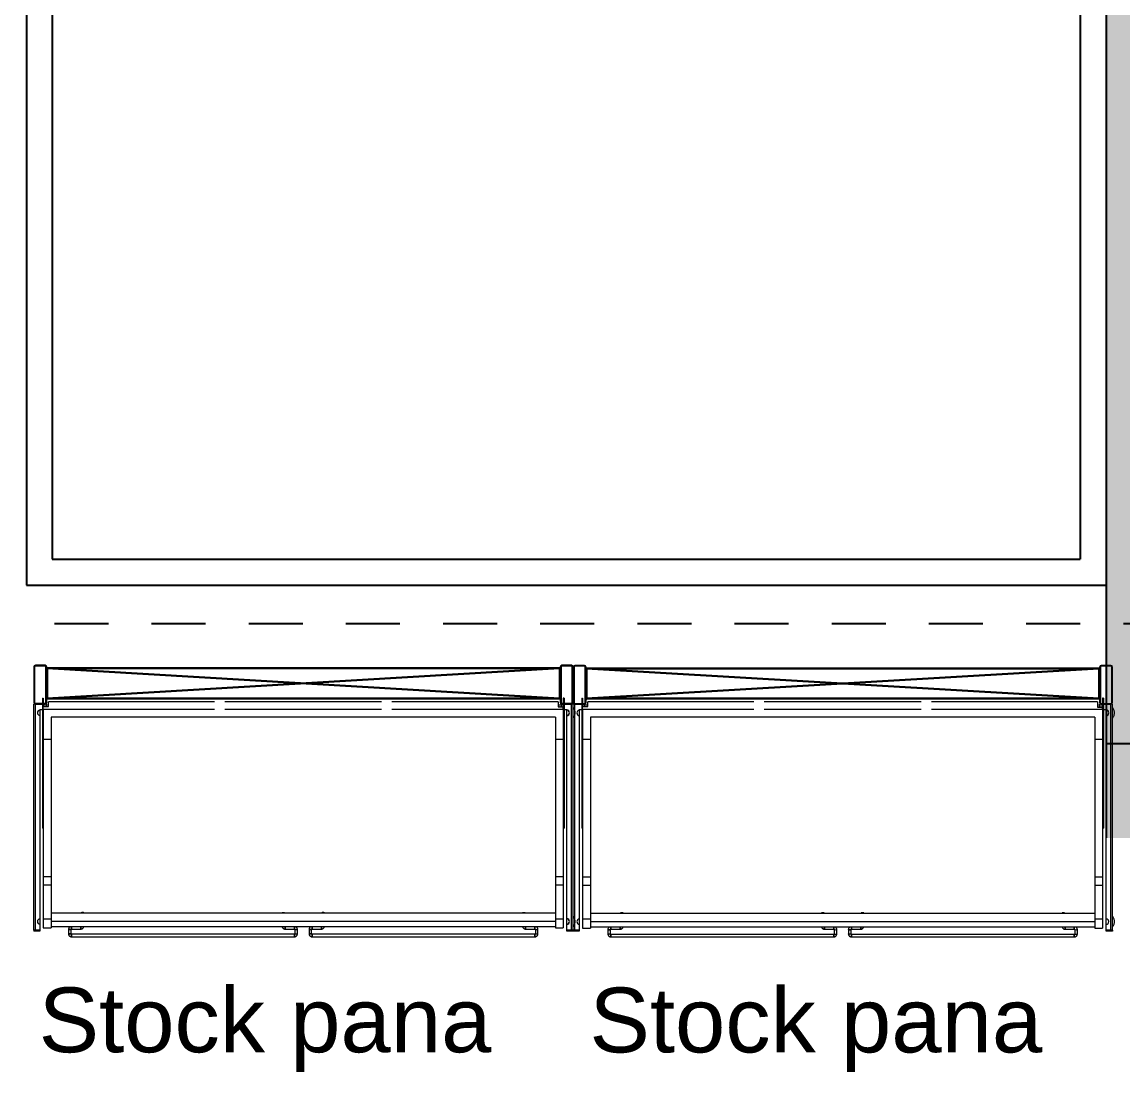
# Model space of a CAD drawing. Header units: metres. Extents: x 95 to 486, y 2972 to 3465.
# Drawn here: x 225.309 to 227.858, y 3399.018 to 3401.448 of the extents above; entities that cross this region are included whole.
import ezdxf

# ---------------------------------------------------------------- set-up
doc = ezdxf.new("R2010")
doc.units = ezdxf.units.M
doc.linetypes.add('CENTERX2', pattern=[20.32, 12.7, -2.54, 2.54, -2.54])
doc.linetypes.add('HIDDEN2', pattern=[0.1875, 0.125, -0.0625])
for name, color, linetype in [('0_CAMARAS', 4, 'Continuous'), ('0_MUROS', 7, 'Continuous'), ('IMS - EQUIPOS', 123, 'Continuous')]:
    doc.layers.add(name, color=color, linetype=linetype)

msp = doc.modelspace()

# ---------------------------------------------------------------- hatches: boundary and pattern name
at = {"layer": '0_MUROS'}
h = msp.add_hatch(color=256, dxfattribs=at)
h.paths.add_polyline_path([(227.9186, 3409.6945), (227.8186, 3409.6945), (227.8186, 3409.5498), (227.9186, 3409.5499)])
h.paths.add_polyline_path([(227.9186, 3400.0545), (227.8186, 3400.0545), (227.8186, 3399.5595), (227.9186, 3399.5595)])
h.paths.add_polyline_path([(229.6186, 3400.5795), (227.9186, 3400.5795), (227.9186, 3400.4795), (229.6186, 3400.4795)])
h.paths.add_polyline_path([(227.9186, 3406.2497, -0.091797), (227.9, 3406.2798), (227.8983, 3406.2795), (227.8965, 3406.2887, -0.195104), (227.8857, 3406.3082), (227.8919, 3406.3095), (227.8879, 3406.3298), (227.8991, 3406.3317), (227.9031, 3406.3118), (227.908, 3406.3129, -0.195651), (227.9058, 3406.2906), (227.9088, 3406.2752, 0.050935), (227.9186, 3406.2595), (227.9186, 3406.8655), (227.9186, 3409.5499), (227.8186, 3409.5498), (227.8186, 3400.0545), (227.9186, 3400.0545)])

# ---------------------------------------------------------------- linework, layer by layer
at = {"layer": '0_CAMARAS'}
for p, q in [((225.3186, 3404.4445), (225.3186, 3400.1445)), ((225.3786, 3404.3845), (225.3786, 3400.2045)), ((227.7586, 3404.3845), (227.7586, 3400.2045)), ((225.3786, 3400.2045), (227.7586, 3400.2045)), ((225.3186, 3400.1445), (227.8186, 3400.1445))]:
    msp.add_line(p, q, dxfattribs=at)
at = {"layer": '0_MUROS'}
for p, q in [((227.8186, 3409.6945), (227.8186, 3399.5595)), ((227.9186, 3399.7773), (227.8186, 3399.7773))]:
    msp.add_line(p, q, dxfattribs=at)
at = {"layer": '0_MUROS', "color": 2, "linetype": 'HIDDEN2'}
msp.add_line((230.4586, 3400.0545), (216.4886, 3400.0545), dxfattribs=at)
at = {"layer": 'IMS - EQUIPOS', "linetype": 'Continuous', "lineweight": 15}
for p, q in [((225.3378, 3399.955), (225.3358, 3399.955)), ((225.3358, 3399.955), (225.3358, 3399.929)), ((225.3378, 3399.955), (225.3378, 3399.929)), ((225.3398, 3399.959), (225.3398, 3399.957)), ((225.3618, 3399.959), (225.3398, 3399.959)), ((225.3618, 3399.957), (225.3398, 3399.957)), ((225.3618, 3399.957), (225.3618, 3399.959)), ((225.3658, 3399.955), (225.3638, 3399.955)), ((225.3638, 3399.899), (225.3638, 3399.955)), ((225.3658, 3399.899), (225.3658, 3399.955)), ((226.5567, 3399.955), (226.5547, 3399.955)), ((226.5547, 3399.955), (226.5547, 3399.929)), ((226.5567, 3399.955), (226.5567, 3399.929)), ((226.5587, 3399.959), (226.5587, 3399.957)), ((226.5807, 3399.959), (226.5587, 3399.959)), ((226.5807, 3399.957), (226.5587, 3399.957)), ((226.5807, 3399.957), (226.5807, 3399.959)), ((226.5827, 3399.899), (226.5827, 3399.955)), ((226.5847, 3399.955), (226.5827, 3399.955)), ((226.5847, 3399.899), (226.5847, 3399.955)), ((226.5867, 3399.9547), (226.5847, 3399.9547)), ((226.5847, 3399.9547), (226.5847, 3399.9287)), ((226.5867, 3399.9547), (226.5867, 3399.9287)), ((226.5887, 3399.9587), (226.5887, 3399.9567)), ((226.6107, 3399.9587), (226.5887, 3399.9587)), ((226.6107, 3399.9567), (226.5887, 3399.9567)), ((226.6107, 3399.9567), (226.6107, 3399.9587)), ((226.6147, 3399.9547), (226.6127, 3399.9547)), ((226.6127, 3399.8987), (226.6127, 3399.9547)), ((226.6147, 3399.8987), (226.6147, 3399.9547)), ((227.8056, 3399.9547), (227.8036, 3399.9547)), ((227.8036, 3399.9547), (227.8036, 3399.9287)), ((227.8056, 3399.9547), (227.8056, 3399.9287)), ((227.8076, 3399.9587), (227.8076, 3399.9567)), ((227.8296, 3399.9587), (227.8076, 3399.9587)), ((227.8296, 3399.9567), (227.8076, 3399.9567)), ((227.8296, 3399.9567), (227.8296, 3399.9587)), ((227.8316, 3399.8987), (227.8316, 3399.9547)), ((227.8336, 3399.9547), (227.8316, 3399.9547)), ((227.8336, 3399.8987), (227.8336, 3399.9547)), ((225.3378, 3399.929), (225.3358, 3399.929)), ((225.3358, 3399.929), (225.3358, 3399.873)), ((225.3378, 3399.929), (225.3378, 3399.873)), ((225.3667, 3399.9511), (225.3658, 3399.9511)), ((225.3667, 3399.8829), (225.3667, 3399.9511)), ((226.5527, 3399.9511), (225.3667, 3399.9511)), ((225.3676, 3399.9529), (226.5518, 3399.9529)), ((226.5527, 3399.9511), (226.5536, 3399.9511)), ((226.5527, 3399.9511), (226.5527, 3399.8829)), ((226.5536, 3399.8829), (226.5536, 3399.9511)), ((226.5567, 3399.929), (226.5547, 3399.929)), ((226.5547, 3399.929), (226.5547, 3399.873)), ((226.5567, 3399.929), (226.5567, 3399.873)), ((226.5867, 3399.9287), (226.5847, 3399.9287)), ((226.5847, 3399.9287), (226.5847, 3399.8727)), ((226.5867, 3399.9287), (226.5867, 3399.8727)), ((226.6156, 3399.9508), (226.6147, 3399.9508)), ((226.6156, 3399.8826), (226.6156, 3399.9508)), ((227.8016, 3399.9508), (226.6156, 3399.9508)), ((226.6165, 3399.9526), (227.8007, 3399.9526)), ((227.8016, 3399.9508), (227.8025, 3399.9508)), ((227.8016, 3399.9508), (227.8016, 3399.8826)), ((227.8025, 3399.8826), (227.8025, 3399.9508)), ((227.8056, 3399.9287), (227.8036, 3399.9287)), ((227.8036, 3399.9287), (227.8036, 3399.8727)), ((227.8056, 3399.9287), (227.8056, 3399.8727)), ((225.3557, 3399.883), (225.3577, 3399.883)), ((225.3557, 3399.883), (225.3557, 3399.871)), ((225.3577, 3399.883), (225.3577, 3399.871)), ((225.3658, 3399.899), (225.3638, 3399.899)), ((225.3638, 3399.873), (225.3638, 3399.899)), ((225.3658, 3399.873), (225.3658, 3399.899)), ((225.3667, 3399.8829), (225.3658, 3399.8829)), ((225.3667, 3399.8829), (226.5527, 3399.8829)), ((226.5518, 3399.8811), (225.3676, 3399.8811)), ((226.5527, 3399.8829), (226.5536, 3399.8829)), ((226.5637, 3399.883), (226.5617, 3399.883)), ((226.5617, 3399.883), (226.5617, 3399.871)), ((226.5637, 3399.883), (226.5637, 3399.871)), ((226.5847, 3399.899), (226.5827, 3399.899)), ((226.5827, 3399.873), (226.5827, 3399.899)), ((226.5847, 3399.873), (226.5847, 3399.899)), ((226.6046, 3399.8827), (226.6066, 3399.8827)), ((226.6046, 3399.8827), (226.6046, 3399.8707)), ((226.6066, 3399.8827), (226.6066, 3399.8707)), ((226.6147, 3399.8987), (226.6127, 3399.8987)), ((226.6127, 3399.8727), (226.6127, 3399.8987)), ((226.6147, 3399.8727), (226.6147, 3399.8987)), ((226.6156, 3399.8826), (226.6147, 3399.8826)), ((226.6156, 3399.8826), (227.8016, 3399.8826)), ((227.8007, 3399.8808), (226.6165, 3399.8808)), ((227.8016, 3399.8826), (227.8025, 3399.8826)), ((227.8126, 3399.8827), (227.8106, 3399.8827)), ((227.8106, 3399.8827), (227.8106, 3399.8707)), ((227.8126, 3399.8827), (227.8126, 3399.8707)), ((227.8336, 3399.8987), (227.8316, 3399.8987)), ((227.8316, 3399.8727), (227.8316, 3399.8987)), ((227.8336, 3399.8727), (227.8336, 3399.8987)), ((225.3358, 3399.873), (225.3378, 3399.873)), ((225.3358, 3399.3458), (225.3358, 3399.869)), ((225.3398, 3399.869), (225.3358, 3399.869)), ((225.3398, 3399.871), (225.3398, 3399.869)), ((225.3398, 3399.871), (225.3618, 3399.871)), ((225.3398, 3399.869), (225.3618, 3399.869)), ((225.3398, 3399.3458), (225.3398, 3399.869)), ((225.3497, 3399.8565), (225.3557, 3399.8565)), ((225.3497, 3399.8565), (225.3497, 3399.3438)), ((225.3557, 3399.869), (225.3557, 3399.843)), ((225.3577, 3399.869), (225.3577, 3399.8637)), ((225.3577, 3399.8565), (225.3577, 3399.8637)), ((225.3577, 3399.8637), (225.3697, 3399.8637)), ((225.7542, 3399.8565), (225.3577, 3399.8565)), ((225.3577, 3399.8565), (225.3577, 3399.7873)), ((225.3618, 3399.869), (225.3618, 3399.871)), ((225.3658, 3399.869), (225.3618, 3399.869)), ((225.3618, 3399.8637), (225.3618, 3399.869)), ((225.3638, 3399.873), (225.3658, 3399.873)), ((225.3658, 3399.8637), (225.3658, 3399.869)), ((225.7542, 3399.8745), (225.3697, 3399.8745)), ((225.3697, 3399.8637), (225.3697, 3399.8745)), ((226.1412, 3399.8745), (225.7782, 3399.8745)), ((226.1412, 3399.8565), (225.7782, 3399.8565)), ((226.5497, 3399.8745), (226.1652, 3399.8745)), ((226.5617, 3399.8565), (226.1652, 3399.8565)), ((226.5497, 3399.8745), (226.5497, 3399.8625)), ((226.5497, 3399.8625), (226.5617, 3399.8625)), ((226.5547, 3399.873), (226.5567, 3399.873)), ((226.5547, 3399.8625), (226.5547, 3399.869)), ((226.5587, 3399.869), (226.5547, 3399.869)), ((226.5587, 3399.871), (226.5587, 3399.869)), ((226.5587, 3399.871), (226.5807, 3399.871)), ((226.5587, 3399.869), (226.5807, 3399.869)), ((226.5587, 3399.8625), (226.5587, 3399.869)), ((226.5617, 3399.869), (226.5617, 3399.8625)), ((226.5617, 3399.8565), (226.5617, 3399.8625)), ((226.5617, 3399.8565), (226.5617, 3399.7873)), ((226.5637, 3399.869), (226.5637, 3399.843)), ((226.5637, 3399.8565), (226.5697, 3399.8565)), ((226.5697, 3399.3438), (226.5697, 3399.8565)), ((226.5807, 3399.869), (226.5807, 3399.871)), ((226.5807, 3399.3458), (226.5807, 3399.869)), ((226.5847, 3399.869), (226.5807, 3399.869)), ((226.5827, 3399.873), (226.5847, 3399.873)), ((226.5847, 3399.8727), (226.5867, 3399.8727)), ((226.5847, 3399.3458), (226.5847, 3399.869)), ((226.5847, 3399.3455), (226.5847, 3399.8687)), ((226.5887, 3399.8687), (226.5847, 3399.8687)), ((226.5887, 3399.8707), (226.5887, 3399.8687)), ((226.5887, 3399.8707), (226.6107, 3399.8707)), ((226.5887, 3399.8687), (226.6107, 3399.8687)), ((226.5887, 3399.3455), (226.5887, 3399.8687)), ((226.5986, 3399.8562), (226.6046, 3399.8562)), ((226.5986, 3399.8562), (226.5986, 3399.3435)), ((226.6046, 3399.8687), (226.6046, 3399.8427)), ((226.6066, 3399.8687), (226.6066, 3399.8633)), ((226.6066, 3399.8562), (226.6066, 3399.8633)), ((226.6066, 3399.8633), (226.6186, 3399.8633)), ((227.0031, 3399.8562), (226.6066, 3399.8562)), ((226.6066, 3399.8562), (226.6066, 3399.787)), ((226.6107, 3399.8687), (226.6107, 3399.8707)), ((226.6147, 3399.8687), (226.6107, 3399.8687)), ((226.6107, 3399.8633), (226.6107, 3399.8687)), ((226.6127, 3399.8727), (226.6147, 3399.8727)), ((226.6147, 3399.8633), (226.6147, 3399.8687)), ((227.0031, 3399.8742), (226.6186, 3399.8742)), ((226.6186, 3399.8633), (226.6186, 3399.8742)), ((227.3901, 3399.8742), (227.0271, 3399.8742)), ((227.3901, 3399.8562), (227.0271, 3399.8562)), ((227.7986, 3399.8742), (227.4141, 3399.8742)), ((227.8106, 3399.8562), (227.4141, 3399.8562)), ((227.7986, 3399.8742), (227.7986, 3399.8622)), ((227.7986, 3399.8622), (227.8106, 3399.8622)), ((227.8036, 3399.8727), (227.8056, 3399.8727)), ((227.8036, 3399.8622), (227.8036, 3399.8687)), ((227.8076, 3399.8687), (227.8036, 3399.8687)), ((227.8076, 3399.8707), (227.8076, 3399.8687)), ((227.8076, 3399.8707), (227.8296, 3399.8707)), ((227.8076, 3399.8687), (227.8296, 3399.8687)), ((227.8076, 3399.8622), (227.8076, 3399.8687)), ((227.8106, 3399.8687), (227.8106, 3399.8622)), ((227.8106, 3399.8562), (227.8106, 3399.8622)), ((227.8106, 3399.8562), (227.8106, 3399.787)), ((227.8126, 3399.8687), (227.8126, 3399.8427)), ((227.8126, 3399.8562), (227.8186, 3399.8562)), ((227.8186, 3399.3435), (227.8186, 3399.8562)), ((227.8296, 3399.8687), (227.8296, 3399.8707)), ((227.8296, 3399.3455), (227.8296, 3399.8687)), ((227.8336, 3399.8687), (227.8296, 3399.8687)), ((227.8316, 3399.8727), (227.8336, 3399.8727)), ((227.8336, 3399.3455), (227.8336, 3399.8687)), ((225.3577, 3399.843), (225.3557, 3399.843)), ((225.3557, 3399.843), (225.3557, 3399.5819)), ((226.1927, 3399.839), (225.3757, 3399.839)), ((225.3757, 3399.839), (225.3757, 3399.7873)), ((226.5437, 3399.839), (226.1927, 3399.839)), ((226.5437, 3399.839), (226.5437, 3399.7873)), ((226.5617, 3399.843), (226.5637, 3399.843)), ((226.5637, 3399.843), (226.5637, 3399.5819)), ((226.6066, 3399.8427), (226.6046, 3399.8427)), ((226.6046, 3399.8427), (226.6046, 3399.5816)), ((227.4416, 3399.8387), (226.6246, 3399.8387)), ((226.6246, 3399.8387), (226.6246, 3399.787)), ((227.7926, 3399.8387), (227.4416, 3399.8387)), ((227.7926, 3399.8387), (227.7926, 3399.787)), ((227.8106, 3399.8427), (227.8126, 3399.8427)), ((227.8126, 3399.8427), (227.8126, 3399.5816)), ((225.3757, 3399.7873), (225.3577, 3399.7873)), ((225.3577, 3399.7873), (225.3577, 3399.469)), ((225.3757, 3399.7873), (225.3757, 3399.469)), ((226.5617, 3399.7873), (226.5437, 3399.7873)), ((226.5437, 3399.7873), (226.5437, 3399.469)), ((226.5617, 3399.7873), (226.5617, 3399.469)), ((226.6246, 3399.787), (226.6066, 3399.787)), ((226.6066, 3399.787), (226.6066, 3399.4686)), ((226.6246, 3399.787), (226.6246, 3399.4686)), ((227.8106, 3399.787), (227.7926, 3399.787)), ((227.7926, 3399.787), (227.7926, 3399.4686)), ((227.8106, 3399.787), (227.8106, 3399.4686)), ((225.3577, 3399.5819), (225.3557, 3399.5819)), ((226.5617, 3399.5819), (226.5637, 3399.5819)), ((226.6066, 3399.5816), (226.6046, 3399.5816)), ((227.8106, 3399.5816), (227.8126, 3399.5816)), ((225.3757, 3399.469), (225.3577, 3399.469)), ((225.3577, 3399.469), (225.3577, 3399.4506)), ((225.3577, 3399.4506), (225.3757, 3399.4506)), ((225.3577, 3399.4506), (225.3577, 3399.3714)), ((225.3757, 3399.469), (225.3757, 3399.4506)), ((225.3757, 3399.4506), (225.3757, 3399.3714)), ((226.5617, 3399.469), (226.5437, 3399.469)), ((226.5437, 3399.469), (226.5437, 3399.4506)), ((226.5437, 3399.4506), (226.5617, 3399.4506)), ((226.5437, 3399.4506), (226.5437, 3399.3714)), ((226.5617, 3399.469), (226.5617, 3399.4506)), ((226.5617, 3399.4506), (226.5617, 3399.3714)), ((226.6246, 3399.4686), (226.6066, 3399.4686)), ((226.6066, 3399.4686), (226.6066, 3399.4503)), ((226.6066, 3399.4503), (226.6246, 3399.4503)), ((226.6066, 3399.4503), (226.6066, 3399.3711)), ((226.6246, 3399.4686), (226.6246, 3399.4503)), ((226.6246, 3399.4503), (226.6246, 3399.3711)), ((227.8106, 3399.4686), (227.7926, 3399.4686)), ((227.7926, 3399.4686), (227.7926, 3399.4503)), ((227.7926, 3399.4503), (227.8106, 3399.4503)), ((227.7926, 3399.4503), (227.7926, 3399.3711)), ((227.8106, 3399.4686), (227.8106, 3399.4503)), ((227.8106, 3399.4503), (227.8106, 3399.3711)), ((225.3757, 3399.3714), (225.3577, 3399.3714)), ((225.3577, 3399.3714), (225.3577, 3399.351)), ((226.5437, 3399.3848), (225.3757, 3399.3848)), ((225.3757, 3399.3714), (225.3757, 3399.351)), ((225.4457, 3399.3862), (225.4457, 3399.3848)), ((225.4517, 3399.3848), (225.4517, 3399.3862)), ((225.9107, 3399.3862), (225.9107, 3399.3848)), ((225.9167, 3399.3848), (225.9167, 3399.3862)), ((226.0027, 3399.3862), (226.0027, 3399.3848)), ((226.0087, 3399.3848), (226.0087, 3399.3862)), ((226.4677, 3399.3862), (226.4677, 3399.3848)), ((226.4737, 3399.3848), (226.4737, 3399.3862)), ((226.5617, 3399.3714), (226.5437, 3399.3714)), ((226.5437, 3399.3714), (226.5437, 3399.351)), ((226.5617, 3399.3714), (226.5617, 3399.351)), ((226.6246, 3399.3711), (226.6066, 3399.3711)), ((226.6066, 3399.3711), (226.6066, 3399.3506)), ((227.7926, 3399.3845), (226.6246, 3399.3845)), ((226.6246, 3399.3711), (226.6246, 3399.3506)), ((226.6946, 3399.3859), (226.6946, 3399.3845)), ((226.7006, 3399.3845), (226.7006, 3399.3859)), ((227.1596, 3399.3859), (227.1596, 3399.3845)), ((227.1656, 3399.3845), (227.1656, 3399.3859)), ((227.2516, 3399.3859), (227.2516, 3399.3845)), ((227.2576, 3399.3845), (227.2576, 3399.3859)), ((227.7166, 3399.3859), (227.7166, 3399.3845)), ((227.7226, 3399.3845), (227.7226, 3399.3859)), ((227.8106, 3399.3711), (227.7926, 3399.3711)), ((227.7926, 3399.3711), (227.7926, 3399.3506)), ((227.8106, 3399.3711), (227.8106, 3399.3506)), ((225.3358, 3399.3458), (225.3358, 3399.3438)), ((225.3497, 3399.3458), (225.3358, 3399.3458)), ((225.3497, 3399.3438), (225.3358, 3399.3438)), ((225.3497, 3399.3458), (225.3398, 3399.3458)), ((225.3577, 3399.351), (225.3757, 3399.351)), ((225.3757, 3399.3665), (226.5437, 3399.3665)), ((226.5437, 3399.3535), (225.3757, 3399.3535)), ((225.4162, 3399.3474), (225.4162, 3399.3374)), ((225.4222, 3399.3374), (225.4222, 3399.3474)), ((225.4232, 3399.3484), (225.4232, 3399.3535)), ((225.4232, 3399.3535), (225.4232, 3399.3484)), ((225.4232, 3399.3484), (225.4447, 3399.3484)), ((225.4447, 3399.3484), (225.4447, 3399.3535)), ((225.4447, 3399.3535), (225.4447, 3399.3484)), ((225.9177, 3399.3484), (225.9177, 3399.3535)), ((225.9177, 3399.3535), (225.9177, 3399.3484)), ((225.9177, 3399.3484), (225.9392, 3399.3484)), ((225.9392, 3399.3484), (225.9392, 3399.3535)), ((225.9392, 3399.3535), (225.9392, 3399.3484)), ((225.9402, 3399.3474), (225.9402, 3399.3374)), ((225.9462, 3399.3374), (225.9462, 3399.3474)), ((225.9732, 3399.3474), (225.9732, 3399.3374)), ((225.9792, 3399.3374), (225.9792, 3399.3474)), ((225.9802, 3399.3484), (225.9802, 3399.3535)), ((225.9802, 3399.3535), (225.9802, 3399.3484)), ((225.9802, 3399.3484), (226.0017, 3399.3484)), ((226.0017, 3399.3484), (226.0017, 3399.3535)), ((226.0017, 3399.3535), (226.0017, 3399.3484)), ((226.4747, 3399.3484), (226.4747, 3399.3535)), ((226.4747, 3399.3535), (226.4747, 3399.3484)), ((226.4747, 3399.3484), (226.4962, 3399.3484)), ((226.4962, 3399.3484), (226.4962, 3399.3535)), ((226.4962, 3399.3535), (226.4962, 3399.3484)), ((226.4972, 3399.3474), (226.4972, 3399.3374)), ((226.5032, 3399.3374), (226.5032, 3399.3474)), ((226.5437, 3399.351), (226.5617, 3399.351)), ((226.5847, 3399.3458), (226.5697, 3399.3458)), ((226.5807, 3399.3458), (226.5697, 3399.3458)), ((226.5847, 3399.3438), (226.5697, 3399.3438)), ((226.5847, 3399.3458), (226.5847, 3399.3438)), ((226.5847, 3399.3455), (226.5847, 3399.3435)), ((226.5986, 3399.3455), (226.5847, 3399.3455)), ((226.5986, 3399.3435), (226.5847, 3399.3435)), ((226.5986, 3399.3455), (226.5887, 3399.3455)), ((226.6066, 3399.3506), (226.6246, 3399.3506)), ((226.6246, 3399.3661), (227.7926, 3399.3661)), ((227.7926, 3399.3531), (226.6246, 3399.3531)), ((226.6651, 3399.347), (226.6651, 3399.3371)), ((226.6711, 3399.3371), (226.6711, 3399.347)), ((226.6721, 3399.348), (226.6721, 3399.3531)), ((226.6721, 3399.3531), (226.6721, 3399.348)), ((226.6721, 3399.348), (226.6936, 3399.348)), ((226.6936, 3399.348), (226.6936, 3399.3531)), ((226.6936, 3399.3531), (226.6936, 3399.348)), ((227.1666, 3399.348), (227.1666, 3399.3531)), ((227.1666, 3399.3531), (227.1666, 3399.348)), ((227.1666, 3399.348), (227.1881, 3399.348)), ((227.1881, 3399.348), (227.1881, 3399.3531)), ((227.1881, 3399.3531), (227.1881, 3399.348)), ((227.1891, 3399.347), (227.1891, 3399.3371)), ((227.1951, 3399.3371), (227.1951, 3399.347)), ((227.2221, 3399.347), (227.2221, 3399.3371)), ((227.2281, 3399.3371), (227.2281, 3399.347)), ((227.2291, 3399.348), (227.2291, 3399.3531)), ((227.2291, 3399.3531), (227.2291, 3399.348)), ((227.2291, 3399.348), (227.2506, 3399.348)), ((227.2506, 3399.348), (227.2506, 3399.3531)), ((227.2506, 3399.3531), (227.2506, 3399.348)), ((227.7236, 3399.348), (227.7236, 3399.3531)), ((227.7236, 3399.3531), (227.7236, 3399.348)), ((227.7236, 3399.348), (227.7451, 3399.348)), ((227.7451, 3399.348), (227.7451, 3399.3531)), ((227.7451, 3399.3531), (227.7451, 3399.348)), ((227.7461, 3399.347), (227.7461, 3399.3371)), ((227.7521, 3399.3371), (227.7521, 3399.347)), ((227.7926, 3399.3506), (227.8106, 3399.3506)), ((227.8336, 3399.3455), (227.8186, 3399.3455)), ((227.8296, 3399.3455), (227.8186, 3399.3455)), ((227.8336, 3399.3435), (227.8186, 3399.3435)), ((227.8336, 3399.3455), (227.8336, 3399.3435)), ((225.9392, 3399.3364), (225.4232, 3399.3364)), ((225.4232, 3399.3364), (225.4232, 3399.3304)), ((225.4232, 3399.3364), (225.4232, 3399.3364)), ((225.4232, 3399.3304), (225.4232, 3399.3364)), ((225.4232, 3399.3304), (225.9392, 3399.3304)), ((225.9392, 3399.3364), (225.9392, 3399.3304)), ((225.9392, 3399.3364), (225.9392, 3399.3364)), ((225.9392, 3399.3304), (225.9392, 3399.3364)), ((226.4962, 3399.3364), (225.9802, 3399.3364)), ((225.9802, 3399.3364), (225.9802, 3399.3304)), ((225.9802, 3399.3364), (225.9802, 3399.3364)), ((225.9802, 3399.3304), (225.9802, 3399.3364)), ((225.9802, 3399.3304), (226.4962, 3399.3304)), ((226.4962, 3399.3364), (226.4962, 3399.3304)), ((226.4962, 3399.3364), (226.4962, 3399.3364)), ((226.4962, 3399.3304), (226.4962, 3399.3364)), ((227.1881, 3399.3361), (226.6721, 3399.3361)), ((226.6721, 3399.3361), (226.6721, 3399.3301)), ((226.6721, 3399.3361), (226.6721, 3399.3361)), ((226.6721, 3399.3301), (226.6721, 3399.3361)), ((226.6721, 3399.3301), (227.1881, 3399.3301)), ((227.1881, 3399.3361), (227.1881, 3399.3301)), ((227.1881, 3399.3361), (227.1881, 3399.3361)), ((227.1881, 3399.3301), (227.1881, 3399.3361)), ((227.7451, 3399.3361), (227.2291, 3399.3361)), ((227.2291, 3399.3361), (227.2291, 3399.3301)), ((227.2291, 3399.3361), (227.2291, 3399.3361)), ((227.2291, 3399.3301), (227.2291, 3399.3361)), ((227.2291, 3399.3301), (227.7451, 3399.3301)), ((227.7451, 3399.3361), (227.7451, 3399.3301)), ((227.7451, 3399.3361), (227.7451, 3399.3361)), ((227.7451, 3399.3301), (227.7451, 3399.3361))]:
    msp.add_line(p, q, dxfattribs=at)
at = {"layer": 'IMS - EQUIPOS', "linetype": 'Continuous'}
for p, q in [((225.3667, 3399.952), (226.5527, 3399.952)), ((225.3667, 3399.952), (225.3667, 3399.882)), ((226.5527, 3399.952), (225.3667, 3399.952)), ((225.3667, 3399.952), (225.3667, 3399.882)), ((226.5527, 3399.952), (226.5527, 3399.882)), ((226.5527, 3399.952), (226.5527, 3399.882)), ((226.6156, 3399.9517), (227.8016, 3399.9517)), ((226.6156, 3399.9517), (226.6156, 3399.8817)), ((227.8016, 3399.9517), (226.6156, 3399.9517)), ((226.6156, 3399.9517), (226.6156, 3399.8817)), ((227.8016, 3399.9517), (227.8016, 3399.8817)), ((227.8016, 3399.9517), (227.8016, 3399.8817)), ((225.3667, 3399.882), (226.5527, 3399.882)), ((226.5527, 3399.882), (225.3667, 3399.882)), ((226.6156, 3399.8817), (227.8016, 3399.8817)), ((227.8016, 3399.8817), (226.6156, 3399.8817))]:
    msp.add_line(p, q, dxfattribs=at)
at = {"layer": 'IMS - EQUIPOS', "linetype": 'CENTERX2'}
for p, q in [((225.3667, 3399.952), (226.5527, 3399.882)), ((225.3667, 3399.882), (226.5527, 3399.952)), ((226.5527, 3399.952), (225.3667, 3399.882)), ((226.5527, 3399.882), (225.3667, 3399.952)), ((226.6156, 3399.9517), (227.8016, 3399.8817)), ((226.6156, 3399.8817), (227.8016, 3399.9517)), ((227.8016, 3399.9517), (226.6156, 3399.8817)), ((227.8016, 3399.8817), (226.6156, 3399.9517))]:
    msp.add_line(p, q, dxfattribs=at)
at = {"layer": 'IMS - EQUIPOS', "linetype": 'Continuous', "lineweight": 15, "flags": 128}
for points in [[(225.4487, 3399.386), (225.4497, 3399.386), (225.4506, 3399.386), (225.4513, 3399.3861), (225.4516, 3399.3862), (225.4516, 3399.3863), (225.4513, 3399.3863), (225.4506, 3399.3864), (225.4497, 3399.3865), (225.4487, 3399.3865), (225.4477, 3399.3865), (225.4468, 3399.3864), (225.4461, 3399.3863), (225.4457, 3399.3863), (225.4457, 3399.3862), (225.4461, 3399.3861), (225.4468, 3399.386), (225.4477, 3399.386), (225.4487, 3399.386)], [(225.9137, 3399.386), (225.9127, 3399.386), (225.9118, 3399.386), (225.9111, 3399.3861), (225.9107, 3399.3862), (225.9107, 3399.3863), (225.9111, 3399.3863), (225.9118, 3399.3864), (225.9127, 3399.3865), (225.9137, 3399.3865), (225.9147, 3399.3865), (225.9156, 3399.3864), (225.9163, 3399.3863), (225.9166, 3399.3863), (225.9166, 3399.3862), (225.9163, 3399.3861), (225.9156, 3399.386), (225.9147, 3399.386), (225.9137, 3399.386)], [(226.0057, 3399.386), (226.0067, 3399.386), (226.0076, 3399.386), (226.0083, 3399.3861), (226.0086, 3399.3862), (226.0086, 3399.3863), (226.0083, 3399.3863), (226.0076, 3399.3864), (226.0067, 3399.3865), (226.0057, 3399.3865), (226.0047, 3399.3865), (226.0038, 3399.3864), (226.0031, 3399.3863), (226.0027, 3399.3863), (226.0027, 3399.3862), (226.0031, 3399.3861), (226.0038, 3399.386), (226.0047, 3399.386), (226.0057, 3399.386)], [(226.4707, 3399.386), (226.4697, 3399.386), (226.4688, 3399.386), (226.4681, 3399.3861), (226.4677, 3399.3862), (226.4677, 3399.3863), (226.4681, 3399.3863), (226.4688, 3399.3864), (226.4697, 3399.3865), (226.4707, 3399.3865), (226.4717, 3399.3865), (226.4726, 3399.3864), (226.4733, 3399.3863), (226.4736, 3399.3863), (226.4736, 3399.3862), (226.4733, 3399.3861), (226.4726, 3399.386), (226.4717, 3399.386), (226.4707, 3399.386)], [(226.6976, 3399.3856), (226.6986, 3399.3856), (226.6995, 3399.3857), (226.7002, 3399.3857), (226.7005, 3399.3858), (226.7005, 3399.3859), (226.7002, 3399.386), (226.6995, 3399.3861), (226.6986, 3399.3861), (226.6976, 3399.3861), (226.6965, 3399.3861), (226.6956, 3399.3861), (226.695, 3399.386), (226.6946, 3399.3859), (226.6946, 3399.3858), (226.695, 3399.3857), (226.6956, 3399.3857), (226.6965, 3399.3856), (226.6976, 3399.3856)], [(227.1626, 3399.3856), (227.1615, 3399.3856), (227.1606, 3399.3857), (227.16, 3399.3857), (227.1596, 3399.3858), (227.1596, 3399.3859), (227.16, 3399.386), (227.1606, 3399.3861), (227.1615, 3399.3861), (227.1626, 3399.3861), (227.1636, 3399.3861), (227.1645, 3399.3861), (227.1652, 3399.386), (227.1655, 3399.3859), (227.1655, 3399.3858), (227.1652, 3399.3857), (227.1645, 3399.3857), (227.1636, 3399.3856), (227.1626, 3399.3856)], [(227.2546, 3399.3856), (227.2556, 3399.3856), (227.2565, 3399.3857), (227.2572, 3399.3857), (227.2575, 3399.3858), (227.2575, 3399.3859), (227.2572, 3399.386), (227.2565, 3399.3861), (227.2556, 3399.3861), (227.2546, 3399.3861), (227.2535, 3399.3861), (227.2526, 3399.3861), (227.252, 3399.386), (227.2516, 3399.3859), (227.2516, 3399.3858), (227.252, 3399.3857), (227.2526, 3399.3857), (227.2535, 3399.3856), (227.2546, 3399.3856)], [(227.7196, 3399.3856), (227.7185, 3399.3856), (227.7176, 3399.3857), (227.717, 3399.3857), (227.7166, 3399.3858), (227.7166, 3399.3859), (227.717, 3399.386), (227.7176, 3399.3861), (227.7185, 3399.3861), (227.7196, 3399.3861), (227.7206, 3399.3861), (227.7215, 3399.3861), (227.7222, 3399.386), (227.7225, 3399.3859), (227.7225, 3399.3858), (227.7222, 3399.3857), (227.7215, 3399.3857), (227.7206, 3399.3856), (227.7196, 3399.3856)], [(225.4222, 3399.3474), (225.4221, 3399.3473), (225.4218, 3399.3472), (225.4211, 3399.3472), (225.4202, 3399.3471), (225.4192, 3399.3471), (225.4182, 3399.3471), (225.4173, 3399.3472), (225.4166, 3399.3472), (225.4162, 3399.3473), (225.4162, 3399.3474)], [(225.9792, 3399.3474), (225.9791, 3399.3473), (225.9788, 3399.3472), (225.9781, 3399.3472), (225.9772, 3399.3471), (225.9762, 3399.3471), (225.9752, 3399.3471), (225.9743, 3399.3472), (225.9736, 3399.3472), (225.9732, 3399.3473), (225.9732, 3399.3474)], [(226.6711, 3399.347), (226.671, 3399.347), (226.6707, 3399.3469), (226.67, 3399.3468), (226.6691, 3399.3468), (226.6681, 3399.3468), (226.667, 3399.3468), (226.6661, 3399.3468), (226.6655, 3399.3469), (226.6651, 3399.347), (226.6651, 3399.347)], [(227.2281, 3399.347), (227.228, 3399.347), (227.2277, 3399.3469), (227.227, 3399.3468), (227.2261, 3399.3468), (227.2251, 3399.3468), (227.224, 3399.3468), (227.2231, 3399.3468), (227.2225, 3399.3469), (227.2221, 3399.347), (227.2221, 3399.347)], [(225.4222, 3399.3374), (225.4221, 3399.3374), (225.4218, 3399.3373), (225.4211, 3399.3372), (225.4202, 3399.3372), (225.4192, 3399.3371), (225.4182, 3399.3372), (225.4173, 3399.3372), (225.4166, 3399.3373), (225.4162, 3399.3374), (225.4162, 3399.3374)], [(225.9402, 3399.3374), (225.9402, 3399.3374), (225.9404, 3399.3373), (225.9409, 3399.3372), (225.9417, 3399.3372), (225.9427, 3399.3371), (225.9437, 3399.3371), (225.9447, 3399.3372), (225.9455, 3399.3372), (225.946, 3399.3373), (225.9462, 3399.3374)], [(225.9792, 3399.3374), (225.9791, 3399.3374), (225.9788, 3399.3373), (225.9781, 3399.3372), (225.9772, 3399.3372), (225.9762, 3399.3371), (225.9752, 3399.3372), (225.9743, 3399.3372), (225.9736, 3399.3373), (225.9732, 3399.3374), (225.9732, 3399.3374)], [(226.4972, 3399.3374), (226.4972, 3399.3374), (226.4974, 3399.3373), (226.4979, 3399.3372), (226.4987, 3399.3372), (226.4997, 3399.3371), (226.5007, 3399.3371), (226.5017, 3399.3372), (226.5025, 3399.3372), (226.503, 3399.3373), (226.5032, 3399.3374), (226.5032, 3399.3374)], [(226.6711, 3399.3371), (226.671, 3399.337), (226.6707, 3399.3369), (226.67, 3399.3369), (226.6691, 3399.3368), (226.6681, 3399.3368), (226.667, 3399.3368), (226.6661, 3399.3369), (226.6655, 3399.3369), (226.6651, 3399.337), (226.6651, 3399.3371)], [(227.1891, 3399.3371), (227.1891, 3399.3371), (227.1893, 3399.337), (227.1898, 3399.3369), (227.1906, 3399.3368), (227.1916, 3399.3368), (227.1926, 3399.3368), (227.1936, 3399.3368), (227.1944, 3399.3369), (227.1949, 3399.337), (227.1951, 3399.3371)], [(227.2281, 3399.3371), (227.228, 3399.337), (227.2277, 3399.3369), (227.227, 3399.3369), (227.2261, 3399.3368), (227.2251, 3399.3368), (227.224, 3399.3368), (227.2231, 3399.3369), (227.2225, 3399.3369), (227.2221, 3399.337), (227.2221, 3399.3371)], [(227.7461, 3399.3371), (227.7461, 3399.3371), (227.7463, 3399.337), (227.7468, 3399.3369), (227.7476, 3399.3368), (227.7486, 3399.3368), (227.7496, 3399.3368), (227.7506, 3399.3368), (227.7514, 3399.3369), (227.7519, 3399.337), (227.7521, 3399.3371), (227.7521, 3399.3371)]]:
    msp.add_lwpolyline(points, dxfattribs=at)
at = {"layer": 'IMS - EQUIPOS', "linetype": 'Continuous', "lineweight": 15}
for centre, radius, start, end in [((225.3398, 3399.955), 0.004, 90, 180), ((225.3398, 3399.955), 0.002, 90, 180), ((225.3618, 3399.955), 0.004, 0, 90), ((225.3618, 3399.955), 0.002, 0, 90), ((226.5587, 3399.955), 0.004, 90, 180), ((226.5587, 3399.955), 0.002, 90, 180), ((226.5807, 3399.955), 0.004, 0, 90), ((226.5807, 3399.955), 0.002, 0, 90), ((226.5887, 3399.9547), 0.004, 90, 180), ((226.5887, 3399.9547), 0.002, 90, 180), ((226.6107, 3399.9547), 0.004, 0, 90), ((226.6107, 3399.9547), 0.002, 0, 90), ((227.8076, 3399.9547), 0.004, 90, 180), ((227.8076, 3399.9547), 0.002, 90, 180), ((227.8296, 3399.9547), 0.004, 0, 90), ((227.8296, 3399.9547), 0.002, 0, 90), ((225.3398, 3399.873), 0.004, 180, 270), ((225.3398, 3399.873), 0.002, 180, 270), ((225.3508, 3399.849), 0.0065, 99.7431, 260.2569), ((225.3618, 3399.873), 0.002, 270, 0), ((225.3618, 3399.873), 0.004, 270, 0), ((226.5587, 3399.873), 0.004, 180, 270), ((226.5587, 3399.873), 0.002, 180, 270), ((226.5697, 3399.849), 0.0065, 270, 90), ((226.5697, 3399.849), 0.00635, 270, 90), ((226.5807, 3399.873), 0.004, 270, 0), ((226.5807, 3399.873), 0.002, 270, 0), ((226.5887, 3399.8727), 0.004, 180, 270), ((226.5887, 3399.8727), 0.002, 180, 270), ((226.5997, 3399.8487), 0.0065, 99.7431, 260.2569), ((226.6107, 3399.8727), 0.002, 270, 0), ((226.6107, 3399.8727), 0.004, 270, 0), ((227.8076, 3399.8727), 0.004, 180, 270), ((227.8076, 3399.8727), 0.002, 180, 270), ((227.8186, 3399.8487), 0.0065, 270, 90), ((227.8186, 3399.8487), 0.00635, 270, 90), ((227.8296, 3399.8727), 0.004, 270, 0), ((227.8296, 3399.8727), 0.002, 270, 0), ((225.3508, 3399.3658), 0.0065, 99.7431, 260.2569), ((226.5697, 3399.3658), 0.0065, 270, 90), ((226.5697, 3399.3658), 0.00635, 270, 90), ((226.5997, 3399.3655), 0.0065, 99.7431, 260.2569), ((227.8186, 3399.3655), 0.0065, 270, 90), ((227.8186, 3399.3655), 0.00635, 270, 90), ((225.4184, 3399.3556), 0.00858, 254.9105, 275.1273), ((225.4201, 3399.3543), 0.00721, 262.9214, 287.0407), ((225.9432, 3399.3603), 0.0133, 256.9335, 283.0665), ((225.9432, 3399.3603), 0.0133, 256.936, 283.0618), ((225.9754, 3399.3556), 0.00858, 254.9105, 275.1273), ((225.9771, 3399.3543), 0.00721, 262.9214, 287.0407), ((226.5002, 3399.3603), 0.0133, 256.9335, 283.0665), ((226.5002, 3399.3603), 0.0133, 256.936, 283.0618), ((226.6673, 3399.3553), 0.00858, 254.9105, 275.1273), ((226.669, 3399.3539), 0.00721, 262.9214, 287.0407), ((227.1921, 3399.36), 0.0133, 256.9335, 283.0665), ((227.1921, 3399.36), 0.0133, 256.936, 283.0618), ((227.2243, 3399.3553), 0.00858, 254.9105, 275.1273), ((227.226, 3399.3539), 0.00721, 262.9214, 287.0407), ((227.7491, 3399.36), 0.0133, 256.9335, 283.0665), ((227.7491, 3399.36), 0.0133, 256.936, 283.0618), ((225.4192, 3399.3503), 0.0133, 256.9388, 283.0637), ((225.9432, 3399.3503), 0.0133, 256.9335, 283.0665), ((225.9762, 3399.3503), 0.0133, 256.9388, 283.0637), ((226.5002, 3399.3503), 0.0133, 256.9335, 283.0665), ((226.6681, 3399.35), 0.0133, 256.9388, 283.0637), ((227.1921, 3399.35), 0.0133, 256.9335, 283.0665), ((227.2251, 3399.35), 0.0133, 256.9388, 283.0637), ((227.7491, 3399.35), 0.0133, 256.9335, 283.0665)]:
    msp.add_arc(centre, radius, start, end, dxfattribs=at)
for points, knots in [([(225.3676, 3399.9529), (225.3674, 3399.9529), (225.3669, 3399.9529), (225.3664, 3399.9525), (225.366, 3399.952), (225.3658, 3399.9515), (225.3658, 3399.9512), (225.3658, 3399.9511)], [0, 0, 0, 0, 0.225341, 0.450723, 0.676104, 0.901486, 1, 1, 1, 1]), ([(225.3667, 3399.9511), (225.3668, 3399.9514), (225.3669, 3399.9518), (225.3671, 3399.9523), (225.3673, 3399.9527), (225.3675, 3399.9529), (225.3676, 3399.9529), (225.3676, 3399.9529)], [0, 0, 0, 0, 0.225341, 0.450723, 0.676104, 0.901486, 1, 1, 1, 1]), ([(225.3668, 3399.9516), (225.3668, 3399.9516), (225.3667, 3399.9514), (225.3667, 3399.9512), (225.3667, 3399.9511)], [0, 0, 0, 0, 0.393654, 1, 1, 1, 1]), ([(226.5536, 3399.9511), (226.5536, 3399.9514), (226.5535, 3399.9518), (226.5532, 3399.9523), (226.5527, 3399.9527), (226.5522, 3399.9529), (226.5519, 3399.9529), (226.5518, 3399.9529)], [0, 0, 0, 0, 0.225341, 0.450723, 0.676104, 0.901486, 1, 1, 1, 1]), ([(226.5518, 3399.9529), (226.5519, 3399.9529), (226.552, 3399.9529), (226.5522, 3399.9525), (226.5524, 3399.952), (226.5526, 3399.9515), (226.5527, 3399.9512), (226.5527, 3399.9511)], [0, 0, 0, 0, 0.225341, 0.450723, 0.676104, 0.901486, 1, 1, 1, 1]), ([(226.5527, 3399.9511), (226.5527, 3399.9513), (226.5527, 3399.9515), (226.5526, 3399.9516), (226.5525, 3399.9516)], [0, 0, 0, 0, 0.759998, 1, 1, 1, 1]), ([(226.6165, 3399.9526), (226.6163, 3399.9526), (226.6158, 3399.9525), (226.6153, 3399.9522), (226.6149, 3399.9517), (226.6147, 3399.9512), (226.6147, 3399.9509), (226.6147, 3399.9508)], [0, 0, 0, 0, 0.225341, 0.450723, 0.676104, 0.901486, 1, 1, 1, 1]), ([(226.6156, 3399.9508), (226.6156, 3399.951), (226.6158, 3399.9514), (226.616, 3399.952), (226.6162, 3399.9524), (226.6163, 3399.9526), (226.6164, 3399.9526), (226.6165, 3399.9526)], [0, 0, 0, 0, 0.225341, 0.450723, 0.676104, 0.901486, 1, 1, 1, 1]), ([(226.6157, 3399.9513), (226.6157, 3399.9512), (226.6156, 3399.9511), (226.6156, 3399.9509), (226.6156, 3399.9508)], [0, 0, 0, 0, 0.393654, 1, 1, 1, 1]), ([(227.8025, 3399.9508), (227.8025, 3399.951), (227.8024, 3399.9514), (227.8021, 3399.952), (227.8016, 3399.9524), (227.8011, 3399.9526), (227.8008, 3399.9526), (227.8007, 3399.9526)], [0, 0, 0, 0, 0.225341, 0.450723, 0.676104, 0.901486, 1, 1, 1, 1]), ([(227.8007, 3399.9526), (227.8007, 3399.9526), (227.8009, 3399.9525), (227.8011, 3399.9522), (227.8013, 3399.9517), (227.8014, 3399.9512), (227.8015, 3399.9509), (227.8016, 3399.9508)], [0, 0, 0, 0, 0.225341, 0.450723, 0.676104, 0.901486, 1, 1, 1, 1]), ([(227.8016, 3399.9508), (227.8016, 3399.9509), (227.8016, 3399.9511), (227.8014, 3399.9512), (227.8014, 3399.9513)], [0, 0, 0, 0, 0.759998, 1, 1, 1, 1]), ([(225.3658, 3399.8829), (225.3658, 3399.8827), (225.3659, 3399.8823), (225.3662, 3399.8817), (225.3667, 3399.8813), (225.3672, 3399.8812), (225.3675, 3399.8811), (225.3676, 3399.8811)], [0, 0, 0, 0, 0.225341, 0.450723, 0.676104, 0.901486, 1, 1, 1, 1]), ([(225.3667, 3399.8829), (225.3667, 3399.8828), (225.3667, 3399.8826), (225.3668, 3399.8825), (225.3668, 3399.8825)], [0, 0, 0, 0, 0.754737, 1, 1, 1, 1]), ([(225.3676, 3399.8811), (225.3675, 3399.8812), (225.3674, 3399.8812), (225.3672, 3399.8815), (225.367, 3399.882), (225.3668, 3399.8825), (225.3667, 3399.8829), (225.3667, 3399.8829)], [0, 0, 0, 0, 0.225341, 0.450723, 0.676104, 0.901486, 1, 1, 1, 1]), ([(226.5518, 3399.8811), (226.552, 3399.8812), (226.5524, 3399.8812), (226.553, 3399.8815), (226.5534, 3399.882), (226.5536, 3399.8825), (226.5536, 3399.8829), (226.5536, 3399.8829)], [0, 0, 0, 0, 0.225341, 0.450723, 0.676104, 0.901486, 1, 1, 1, 1]), ([(226.5527, 3399.8829), (226.5526, 3399.8827), (226.5525, 3399.8823), (226.5523, 3399.8817), (226.5521, 3399.8813), (226.5519, 3399.8812), (226.5518, 3399.8811), (226.5518, 3399.8811)], [0, 0, 0, 0, 0.225341, 0.450723, 0.676104, 0.901486, 1, 1, 1, 1]), ([(226.5525, 3399.8825), (226.5526, 3399.8825), (226.5527, 3399.8827), (226.5527, 3399.8828), (226.5527, 3399.8829)], [0, 0, 0, 0, 0.399235, 1, 1, 1, 1]), ([(226.6147, 3399.8826), (226.6147, 3399.8824), (226.6147, 3399.882), (226.6151, 3399.8814), (226.6156, 3399.881), (226.6161, 3399.8808), (226.6164, 3399.8808), (226.6165, 3399.8808)], [0, 0, 0, 0, 0.225341, 0.450723, 0.676104, 0.901486, 1, 1, 1, 1]), ([(226.6156, 3399.8826), (226.6156, 3399.8825), (226.6156, 3399.8823), (226.6157, 3399.8822), (226.6157, 3399.8821)], [0, 0, 0, 0, 0.754737, 1, 1, 1, 1]), ([(226.6165, 3399.8808), (226.6164, 3399.8808), (226.6163, 3399.8809), (226.6161, 3399.8812), (226.6159, 3399.8817), (226.6157, 3399.8822), (226.6156, 3399.8825), (226.6156, 3399.8826)], [0, 0, 0, 0, 0.225341, 0.450723, 0.676104, 0.901486, 1, 1, 1, 1]), ([(227.8007, 3399.8808), (227.8009, 3399.8808), (227.8013, 3399.8809), (227.8019, 3399.8812), (227.8023, 3399.8817), (227.8025, 3399.8822), (227.8025, 3399.8825), (227.8025, 3399.8826)], [0, 0, 0, 0, 0.225341, 0.450723, 0.676104, 0.901486, 1, 1, 1, 1]), ([(227.8016, 3399.8826), (227.8015, 3399.8824), (227.8014, 3399.882), (227.8012, 3399.8814), (227.801, 3399.881), (227.8008, 3399.8808), (227.8007, 3399.8808), (227.8007, 3399.8808)], [0, 0, 0, 0, 0.225341, 0.450723, 0.676104, 0.901486, 1, 1, 1, 1]), ([(227.8014, 3399.8821), (227.8015, 3399.8822), (227.8016, 3399.8823), (227.8016, 3399.8825), (227.8016, 3399.8826)], [0, 0, 0, 0, 0.399235, 1, 1, 1, 1]), ([(226.5847, 3399.8366), (226.5853, 3399.8374), (226.5865, 3399.839), (226.5879, 3399.8418), (226.5889, 3399.845), (226.5893, 3399.8483), (226.5891, 3399.8516), (226.5884, 3399.8548), (226.5872, 3399.8578), (226.5859, 3399.8601), (226.5849, 3399.8611), (226.5847, 3399.8614)], [0, 0, 0, 0, 0.106179, 0.22664, 0.350594, 0.471053, 0.595006, 0.715468, 0.839424, 0.959888, 1, 1, 1, 1]), ([(227.8336, 3399.8363), (227.8342, 3399.837), (227.8354, 3399.8387), (227.8368, 3399.8415), (227.8377, 3399.8446), (227.8381, 3399.8479), (227.838, 3399.8512), (227.8373, 3399.8545), (227.8361, 3399.8575), (227.8348, 3399.8597), (227.8338, 3399.8608), (227.8336, 3399.8611)], [0, 0, 0, 0, 0.106179, 0.22664, 0.350594, 0.471053, 0.595006, 0.715468, 0.839424, 0.959888, 1, 1, 1, 1]), ([(226.5847, 3399.3534), (226.5853, 3399.3542), (226.5865, 3399.3558), (226.5879, 3399.3587), (226.5889, 3399.3618), (226.5893, 3399.3651), (226.5891, 3399.3684), (226.5884, 3399.3716), (226.5872, 3399.3746), (226.5859, 3399.3769), (226.5849, 3399.3779), (226.5847, 3399.3782)], [0, 0, 0, 0, 0.106179, 0.22664, 0.350594, 0.471053, 0.595006, 0.715468, 0.839424, 0.959888, 1, 1, 1, 1]), ([(227.8336, 3399.3531), (227.8342, 3399.3539), (227.8354, 3399.3555), (227.8368, 3399.3583), (227.8377, 3399.3614), (227.8381, 3399.3647), (227.838, 3399.368), (227.8373, 3399.3713), (227.8361, 3399.3743), (227.8348, 3399.3765), (227.8338, 3399.3776), (227.8336, 3399.3779)], [0, 0, 0, 0, 0.106179, 0.22664, 0.350594, 0.471053, 0.595006, 0.715468, 0.839424, 0.959888, 1, 1, 1, 1]), ([(225.4198, 3399.3535), (225.4197, 3399.3534), (225.4191, 3399.3531), (225.4182, 3399.3523), (225.4173, 3399.3512), (225.4166, 3399.3498), (225.4162, 3399.3485), (225.4162, 3399.3477), (225.4162, 3399.3474)], [0, 0, 0, 0, 0.064652, 0.264145, 0.463592, 0.662972, 0.862276, 1, 1, 1, 1]), ([(225.4222, 3399.3474), (225.4222, 3399.3474), (225.4222, 3399.3476), (225.4223, 3399.3479), (225.4226, 3399.3482), (225.4229, 3399.3483), (225.4231, 3399.3483), (225.4232, 3399.3484)], [0, 0, 0, 0, 0.094551, 0.346256, 0.597741, 0.83867, 1, 1, 1, 1]), ([(225.4447, 3399.3484), (225.445, 3399.3484), (225.4459, 3399.3484), (225.4472, 3399.3487), (225.4485, 3399.3494), (225.4497, 3399.3504), (225.4506, 3399.3515), (225.4512, 3399.3526), (225.4513, 3399.3533), (225.4514, 3399.3535)], [0, 0, 0, 0, 0.112755, 0.276845, 0.441111, 0.605365, 0.76958, 0.933741, 1, 1, 1, 1]), ([(225.911, 3399.3535), (225.911, 3399.3533), (225.9112, 3399.3526), (225.9118, 3399.3515), (225.9127, 3399.3504), (225.9139, 3399.3494), (225.9152, 3399.3488), (225.9165, 3399.3484), (225.9173, 3399.3484), (225.9177, 3399.3484)], [0, 0, 0, 0, 0.065606, 0.229566, 0.393536, 0.557541, 0.721601, 0.885727, 1, 1, 1, 1]), ([(225.9392, 3399.3484), (225.9392, 3399.3483), (225.9394, 3399.3483), (225.9397, 3399.3482), (225.94, 3399.348), (225.9402, 3399.3477), (225.9402, 3399.3475), (225.9402, 3399.3474)], [0, 0, 0, 0, 0.092475, 0.314844, 0.545211, 0.784489, 1, 1, 1, 1]), ([(225.9462, 3399.3474), (225.9462, 3399.3477), (225.9461, 3399.3485), (225.9458, 3399.3498), (225.9451, 3399.3512), (225.9442, 3399.3523), (225.9433, 3399.3531), (225.9427, 3399.3534), (225.9425, 3399.3535)], [0, 0, 0, 0, 0.137246, 0.336192, 0.535311, 0.734441, 0.933615, 1, 1, 1, 1]), ([(225.9768, 3399.3535), (225.9767, 3399.3534), (225.9761, 3399.3531), (225.9752, 3399.3523), (225.9743, 3399.3512), (225.9736, 3399.3498), (225.9732, 3399.3485), (225.9732, 3399.3477), (225.9732, 3399.3474)], [0, 0, 0, 0, 0.064652, 0.264145, 0.463592, 0.662972, 0.862276, 1, 1, 1, 1]), ([(225.9792, 3399.3474), (225.9792, 3399.3474), (225.9792, 3399.3476), (225.9793, 3399.3479), (225.9796, 3399.3482), (225.9799, 3399.3483), (225.9801, 3399.3483), (225.9802, 3399.3484)], [0, 0, 0, 0, 0.094551, 0.346256, 0.597741, 0.83867, 1, 1, 1, 1]), ([(226.0017, 3399.3484), (226.002, 3399.3484), (226.0029, 3399.3484), (226.0042, 3399.3487), (226.0055, 3399.3494), (226.0067, 3399.3504), (226.0076, 3399.3515), (226.0082, 3399.3526), (226.0083, 3399.3533), (226.0084, 3399.3535)], [0, 0, 0, 0, 0.112755, 0.276845, 0.441111, 0.605365, 0.76958, 0.933741, 1, 1, 1, 1]), ([(226.468, 3399.3535), (226.468, 3399.3533), (226.4682, 3399.3526), (226.4688, 3399.3515), (226.4697, 3399.3504), (226.4709, 3399.3494), (226.4722, 3399.3488), (226.4735, 3399.3484), (226.4743, 3399.3484), (226.4747, 3399.3484)], [0, 0, 0, 0, 0.065606, 0.229566, 0.393536, 0.557541, 0.721601, 0.885727, 1, 1, 1, 1]), ([(226.4962, 3399.3484), (226.4962, 3399.3483), (226.4964, 3399.3483), (226.4967, 3399.3482), (226.497, 3399.348), (226.4972, 3399.3477), (226.4972, 3399.3475), (226.4972, 3399.3474)], [0, 0, 0, 0, 0.092475, 0.314844, 0.545211, 0.784489, 1, 1, 1, 1]), ([(226.5032, 3399.3474), (226.5032, 3399.3477), (226.5031, 3399.3485), (226.5028, 3399.3498), (226.5021, 3399.3512), (226.5012, 3399.3523), (226.5003, 3399.3531), (226.4997, 3399.3534), (226.4995, 3399.3535)], [0, 0, 0, 0, 0.137246, 0.336192, 0.535311, 0.734441, 0.933615, 1, 1, 1, 1]), ([(226.6687, 3399.3531), (226.6686, 3399.353), (226.668, 3399.3528), (226.6671, 3399.352), (226.6661, 3399.3508), (226.6655, 3399.3495), (226.6651, 3399.3482), (226.6651, 3399.3474), (226.6651, 3399.347)], [0, 0, 0, 0, 0.064652, 0.264145, 0.463592, 0.662972, 0.862276, 1, 1, 1, 1]), ([(226.6711, 3399.347), (226.6711, 3399.3471), (226.6711, 3399.3472), (226.6712, 3399.3475), (226.6715, 3399.3478), (226.6718, 3399.348), (226.672, 3399.348), (226.6721, 3399.348)], [0, 0, 0, 0, 0.094551, 0.346256, 0.597741, 0.83867, 1, 1, 1, 1]), ([(226.6936, 3399.348), (226.6939, 3399.348), (226.6947, 3399.3481), (226.696, 3399.3484), (226.6974, 3399.3491), (226.6986, 3399.35), (226.6995, 3399.3512), (226.7001, 3399.3522), (226.7002, 3399.3529), (226.7003, 3399.3531)], [0, 0, 0, 0, 0.112755, 0.276845, 0.441111, 0.605365, 0.76958, 0.933741, 1, 1, 1, 1]), ([(227.1599, 3399.3531), (227.1599, 3399.3529), (227.1601, 3399.3522), (227.1607, 3399.3512), (227.1616, 3399.35), (227.1627, 3399.3491), (227.1641, 3399.3484), (227.1654, 3399.3481), (227.1662, 3399.348), (227.1666, 3399.348)], [0, 0, 0, 0, 0.065606, 0.229566, 0.393536, 0.557541, 0.721601, 0.885727, 1, 1, 1, 1]), ([(227.1881, 3399.348), (227.1881, 3399.348), (227.1883, 3399.348), (227.1886, 3399.3479), (227.1889, 3399.3477), (227.189, 3399.3474), (227.1891, 3399.3471), (227.1891, 3399.347)], [0, 0, 0, 0, 0.092475, 0.314844, 0.545211, 0.784489, 1, 1, 1, 1]), ([(227.1951, 3399.347), (227.1951, 3399.3474), (227.195, 3399.3482), (227.1947, 3399.3495), (227.194, 3399.3508), (227.1931, 3399.352), (227.1922, 3399.3528), (227.1916, 3399.353), (227.1914, 3399.3531)], [0, 0, 0, 0, 0.137246, 0.336192, 0.535311, 0.734441, 0.933615, 1, 1, 1, 1]), ([(227.2257, 3399.3531), (227.2256, 3399.353), (227.225, 3399.3528), (227.2241, 3399.352), (227.2231, 3399.3508), (227.2225, 3399.3495), (227.2221, 3399.3482), (227.2221, 3399.3474), (227.2221, 3399.347)], [0, 0, 0, 0, 0.064652, 0.264145, 0.463592, 0.662972, 0.862276, 1, 1, 1, 1]), ([(227.2281, 3399.347), (227.2281, 3399.3471), (227.2281, 3399.3472), (227.2282, 3399.3475), (227.2285, 3399.3478), (227.2288, 3399.348), (227.229, 3399.348), (227.2291, 3399.348)], [0, 0, 0, 0, 0.094551, 0.346256, 0.597741, 0.83867, 1, 1, 1, 1]), ([(227.2506, 3399.348), (227.2509, 3399.348), (227.2517, 3399.3481), (227.253, 3399.3484), (227.2544, 3399.3491), (227.2556, 3399.35), (227.2565, 3399.3512), (227.2571, 3399.3522), (227.2572, 3399.3529), (227.2573, 3399.3531)], [0, 0, 0, 0, 0.112755, 0.276845, 0.441111, 0.605365, 0.76958, 0.933741, 1, 1, 1, 1]), ([(227.7169, 3399.3531), (227.7169, 3399.3529), (227.7171, 3399.3522), (227.7177, 3399.3512), (227.7186, 3399.35), (227.7197, 3399.3491), (227.7211, 3399.3484), (227.7224, 3399.3481), (227.7232, 3399.348), (227.7236, 3399.348)], [0, 0, 0, 0, 0.065606, 0.229566, 0.393536, 0.557541, 0.721601, 0.885727, 1, 1, 1, 1]), ([(227.7451, 3399.348), (227.7451, 3399.348), (227.7453, 3399.348), (227.7456, 3399.3479), (227.7459, 3399.3477), (227.746, 3399.3474), (227.7461, 3399.3471), (227.7461, 3399.347)], [0, 0, 0, 0, 0.092475, 0.314844, 0.545211, 0.784489, 1, 1, 1, 1]), ([(227.7521, 3399.347), (227.7521, 3399.3474), (227.752, 3399.3482), (227.7517, 3399.3495), (227.751, 3399.3508), (227.7501, 3399.352), (227.7492, 3399.3528), (227.7486, 3399.353), (227.7484, 3399.3531)], [0, 0, 0, 0, 0.137246, 0.336192, 0.535311, 0.734441, 0.933615, 1, 1, 1, 1]), ([(225.4162, 3399.3374), (225.4162, 3399.3371), (225.4162, 3399.3362), (225.4166, 3399.3349), (225.4173, 3399.3336), (225.4182, 3399.3324), (225.4194, 3399.3315), (225.4207, 3399.3308), (225.422, 3399.3305), (225.4228, 3399.3304), (225.4232, 3399.3304)], [0, 0, 0, 0, 0.093304, 0.228554, 0.363921, 0.499297, 0.634701, 0.770151, 0.905655, 1, 1, 1, 1]), ([(225.4232, 3399.3364), (225.4231, 3399.3364), (225.423, 3399.3364), (225.4227, 3399.3365), (225.4224, 3399.3368), (225.4222, 3399.3371), (225.4222, 3399.3373), (225.4222, 3399.3374)], [0, 0, 0, 0, 0.092475, 0.314844, 0.545211, 0.784489, 1, 1, 1, 1]), ([(225.9392, 3399.3304), (225.9395, 3399.3304), (225.9404, 3399.3305), (225.9417, 3399.3308), (225.943, 3399.3315), (225.9442, 3399.3324), (225.9451, 3399.3336), (225.9458, 3399.3349), (225.9461, 3399.3362), (225.9462, 3399.3371), (225.9462, 3399.3374)], [0, 0, 0, 0, 0.093091, 0.228564, 0.364183, 0.499791, 0.635369, 0.7709, 0.90638, 1, 1, 1, 1]), ([(225.9402, 3399.3374), (225.9402, 3399.3374), (225.9402, 3399.3372), (225.9401, 3399.3369), (225.9398, 3399.3366), (225.9395, 3399.3364), (225.9393, 3399.3364), (225.9392, 3399.3364)], [0, 0, 0, 0, 0.094551, 0.346256, 0.597741, 0.83867, 1, 1, 1, 1]), ([(225.9732, 3399.3374), (225.9732, 3399.3371), (225.9732, 3399.3362), (225.9736, 3399.3349), (225.9743, 3399.3336), (225.9752, 3399.3324), (225.9764, 3399.3315), (225.9777, 3399.3308), (225.979, 3399.3305), (225.9798, 3399.3304), (225.9802, 3399.3304)], [0, 0, 0, 0, 0.093304, 0.228554, 0.363921, 0.499297, 0.634701, 0.770151, 0.905655, 1, 1, 1, 1]), ([(225.9802, 3399.3364), (225.9801, 3399.3364), (225.98, 3399.3364), (225.9797, 3399.3365), (225.9794, 3399.3368), (225.9792, 3399.3371), (225.9792, 3399.3373), (225.9792, 3399.3374)], [0, 0, 0, 0, 0.092475, 0.314844, 0.545211, 0.784489, 1, 1, 1, 1]), ([(226.4962, 3399.3304), (226.4965, 3399.3304), (226.4974, 3399.3305), (226.4987, 3399.3308), (226.5, 3399.3315), (226.5012, 3399.3324), (226.5021, 3399.3336), (226.5028, 3399.3349), (226.5031, 3399.3362), (226.5032, 3399.3371), (226.5032, 3399.3374)], [0, 0, 0, 0, 0.093091, 0.228564, 0.364183, 0.499791, 0.635369, 0.7709, 0.90638, 1, 1, 1, 1]), ([(226.4972, 3399.3374), (226.4972, 3399.3374), (226.4972, 3399.3372), (226.4971, 3399.3369), (226.4968, 3399.3366), (226.4965, 3399.3364), (226.4963, 3399.3364), (226.4962, 3399.3364)], [0, 0, 0, 0, 0.094551, 0.346256, 0.597741, 0.83867, 1, 1, 1, 1]), ([(226.6651, 3399.3371), (226.6651, 3399.3367), (226.6651, 3399.3359), (226.6655, 3399.3346), (226.6661, 3399.3333), (226.6671, 3399.3321), (226.6682, 3399.3312), (226.6696, 3399.3305), (226.6709, 3399.3301), (226.6717, 3399.3301), (226.6721, 3399.3301)], [0, 0, 0, 0, 0.093304, 0.228554, 0.363921, 0.499297, 0.634701, 0.770151, 0.905655, 1, 1, 1, 1]), ([(226.6721, 3399.3361), (226.672, 3399.3361), (226.6719, 3399.3361), (226.6716, 3399.3362), (226.6713, 3399.3364), (226.6711, 3399.3367), (226.6711, 3399.337), (226.6711, 3399.3371)], [0, 0, 0, 0, 0.092475, 0.314844, 0.545211, 0.784489, 1, 1, 1, 1]), ([(227.1881, 3399.3301), (227.1884, 3399.3301), (227.1892, 3399.3301), (227.1905, 3399.3305), (227.1919, 3399.3311), (227.1931, 3399.3321), (227.194, 3399.3332), (227.1947, 3399.3346), (227.195, 3399.3359), (227.1951, 3399.3367), (227.1951, 3399.3371)], [0, 0, 0, 0, 0.093091, 0.228564, 0.364183, 0.499791, 0.635369, 0.7709, 0.90638, 1, 1, 1, 1]), ([(227.1891, 3399.3371), (227.1891, 3399.337), (227.1891, 3399.3368), (227.189, 3399.3366), (227.1887, 3399.3363), (227.1884, 3399.3361), (227.1882, 3399.3361), (227.1881, 3399.3361)], [0, 0, 0, 0, 0.094551, 0.346256, 0.597741, 0.83867, 1, 1, 1, 1]), ([(227.2221, 3399.3371), (227.2221, 3399.3367), (227.2221, 3399.3359), (227.2225, 3399.3346), (227.2231, 3399.3333), (227.2241, 3399.3321), (227.2252, 3399.3312), (227.2266, 3399.3305), (227.2279, 3399.3301), (227.2287, 3399.3301), (227.2291, 3399.3301)], [0, 0, 0, 0, 0.093304, 0.228554, 0.363921, 0.499297, 0.634701, 0.770151, 0.905655, 1, 1, 1, 1]), ([(227.2291, 3399.3361), (227.229, 3399.3361), (227.2289, 3399.3361), (227.2286, 3399.3362), (227.2283, 3399.3364), (227.2281, 3399.3367), (227.2281, 3399.337), (227.2281, 3399.3371)], [0, 0, 0, 0, 0.092475, 0.314844, 0.545211, 0.784489, 1, 1, 1, 1]), ([(227.7451, 3399.3301), (227.7454, 3399.3301), (227.7462, 3399.3301), (227.7475, 3399.3305), (227.7489, 3399.3311), (227.7501, 3399.3321), (227.751, 3399.3332), (227.7517, 3399.3346), (227.752, 3399.3359), (227.7521, 3399.3367), (227.7521, 3399.3371)], [0, 0, 0, 0, 0.093091, 0.228564, 0.364183, 0.499791, 0.635369, 0.7709, 0.90638, 1, 1, 1, 1]), ([(227.7461, 3399.3371), (227.7461, 3399.337), (227.7461, 3399.3368), (227.746, 3399.3366), (227.7457, 3399.3363), (227.7454, 3399.3361), (227.7452, 3399.3361), (227.7451, 3399.3361)], [0, 0, 0, 0, 0.094551, 0.346256, 0.597741, 0.83867, 1, 1, 1, 1])]:
    msp.add_open_spline(points, degree=3, knots=knots, dxfattribs=at)

# ---------------------------------------------------------------- texts
at = {"char_height": 0.15, "width": 3.346553, "attachment_point": 1}
for insert in [(225.3472, 3399.2131), (226.6225, 3399.2128)]:
    msp.add_mtext('{\\fArial|b0|i0|c0|p34;Stock pana}', dxfattribs=dict(at, insert=insert))

doc.saveas('drawing.dxf')
